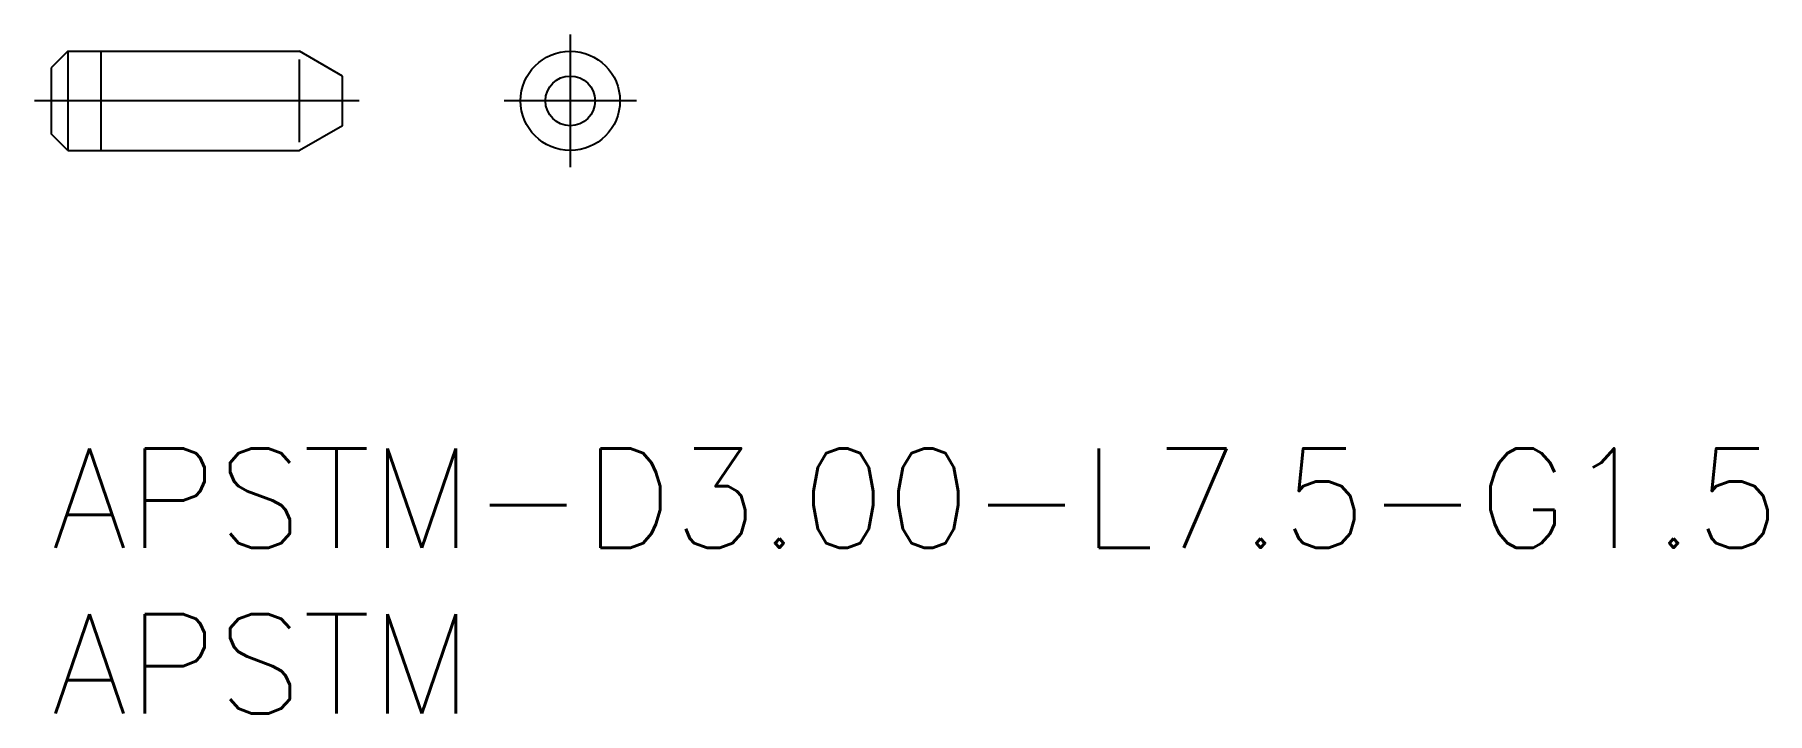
# Model space of a CAD drawing. Extents: x -0.5 to 51.8, y -8.5 to 12.
import ezdxf

# ---------------------------------------------------------------- set-up
doc = ezdxf.new("R2010")
doc.units = 0
doc.header["$LTSCALE"] = 0.5
doc.linetypes.add('CENTER', pattern=[50.8, 31.75, -6.35, 6.35, -6.35])
for name, color, linetype in [('MSM_CENTER', 1, 'CENTER'), ('MSM_CONTINUOUS', 7, 'CONTINUOUS'), ('MSM_NARROW', 5, 'CONTINUOUS'), ('MSM_PART_NUMBER', 7, 'CONTINUOUS')]:
    doc.layers.add(name, color=color, linetype=linetype)
doc.styles.get("Standard").update_dxf_attribs({"font": 'txt.shx', "height": 1, "bigfont": 'bigfont.shx'})

# ---------------------------------------------------------------- blocks, each defined once
blk = doc.blocks.new('*U13')
at = {"layer": 'MSM_PART_NUMBER'}
blk.add_text('APSTM-D3.00-L7.5-G1.5', height=3, dxfattribs=at).set_placement((0, -3.5))
blk = doc.blocks.new('*U14')
at = {"layer": 'MSM_PART_NUMBER'}
blk.add_text('APSTM', height=3, dxfattribs=at).set_placement((0, -8.5))

msp = doc.modelspace()

# ---------------------------------------------------------------- linework, layer by layer
at = {"layer": 'MSM_CENTER'}
for p, q in [((15.673, 12), (15.673, 8)), ((9.299, 10), (-0.5, 10)), ((17.673, 10), (13.673, 10))]:
    msp.add_line(p, q, dxfattribs=at)
at = {"layer": 'MSM_CONTINUOUS'}
for p, q in [((0.5, 11.5), (0, 11)), ((0, 11), (0, 9)), ((0.5, 11.5), (7.5, 11.5)), ((0.5, 11.5), (0.5, 8.5)), ((8.799, 10.75), (7.5, 11.5)), ((8.799, 9.25), (8.799, 10.75)), ((0.5, 8.5), (0, 9)), ((8.799, 9.25), (7.5, 8.5)), ((0.5, 8.5), (7.5, 8.5))]:
    msp.add_line(p, q, dxfattribs=at)
for radius in [1.5, 0.75]:
    msp.add_circle((15.673, 10), radius, dxfattribs=at)
at = {"layer": 'MSM_NARROW'}
for p, q in [((1.5, 11.5), (1.5, 8.5)), ((7.5, 8.75), (7.5, 11.25))]:
    msp.add_line(p, q, dxfattribs=at)

# ---------------------------------------------------------------- block references
at = {"layer": 'MSM_CONTINUOUS'}
for name in ['*U13', '*U14']:
    msp.add_blockref(name, (0, 0), dxfattribs=at)

doc.saveas('drawing.dxf')
